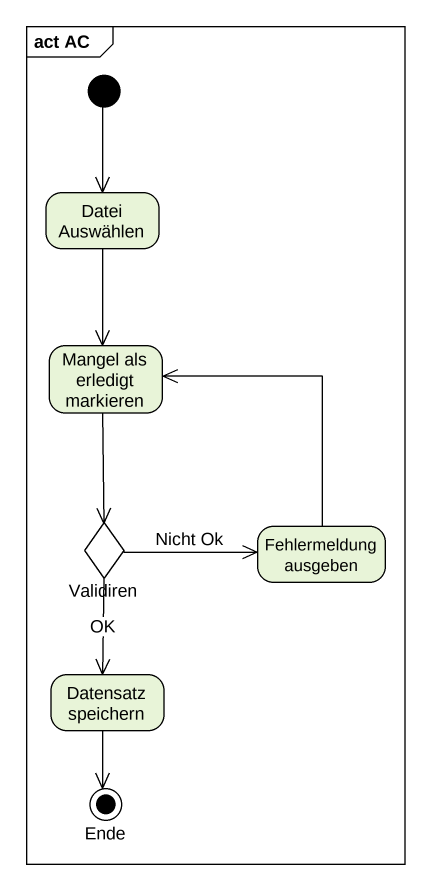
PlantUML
@startuml
mainframe act AC
hide empty description
state "Datei Auswählen" as Datei_Auswählen
state "Mangel als erledigt markieren" as Mangel_als_erledigt
state Validiren <<choice>>
state "Fehlermeldung ausgeben" as Fehlermeldung_ausgeben
state "Datensatz speichern" as Datensatz_speichern
state Ende <<end>>
[*] --> Datei_Auswählen
Datei_Auswählen --> Mangel_als_erledigt
Mangel_als_erledigt --> Validiren
Validiren -right-> Fehlermeldung_ausgeben : Nicht Ok
Validiren --> Datensatz_speichern : OK
Fehlermeldung_ausgeben -up-> Mangel_als_erledigt
Datensatz_speichern --> Ende
@enduml
